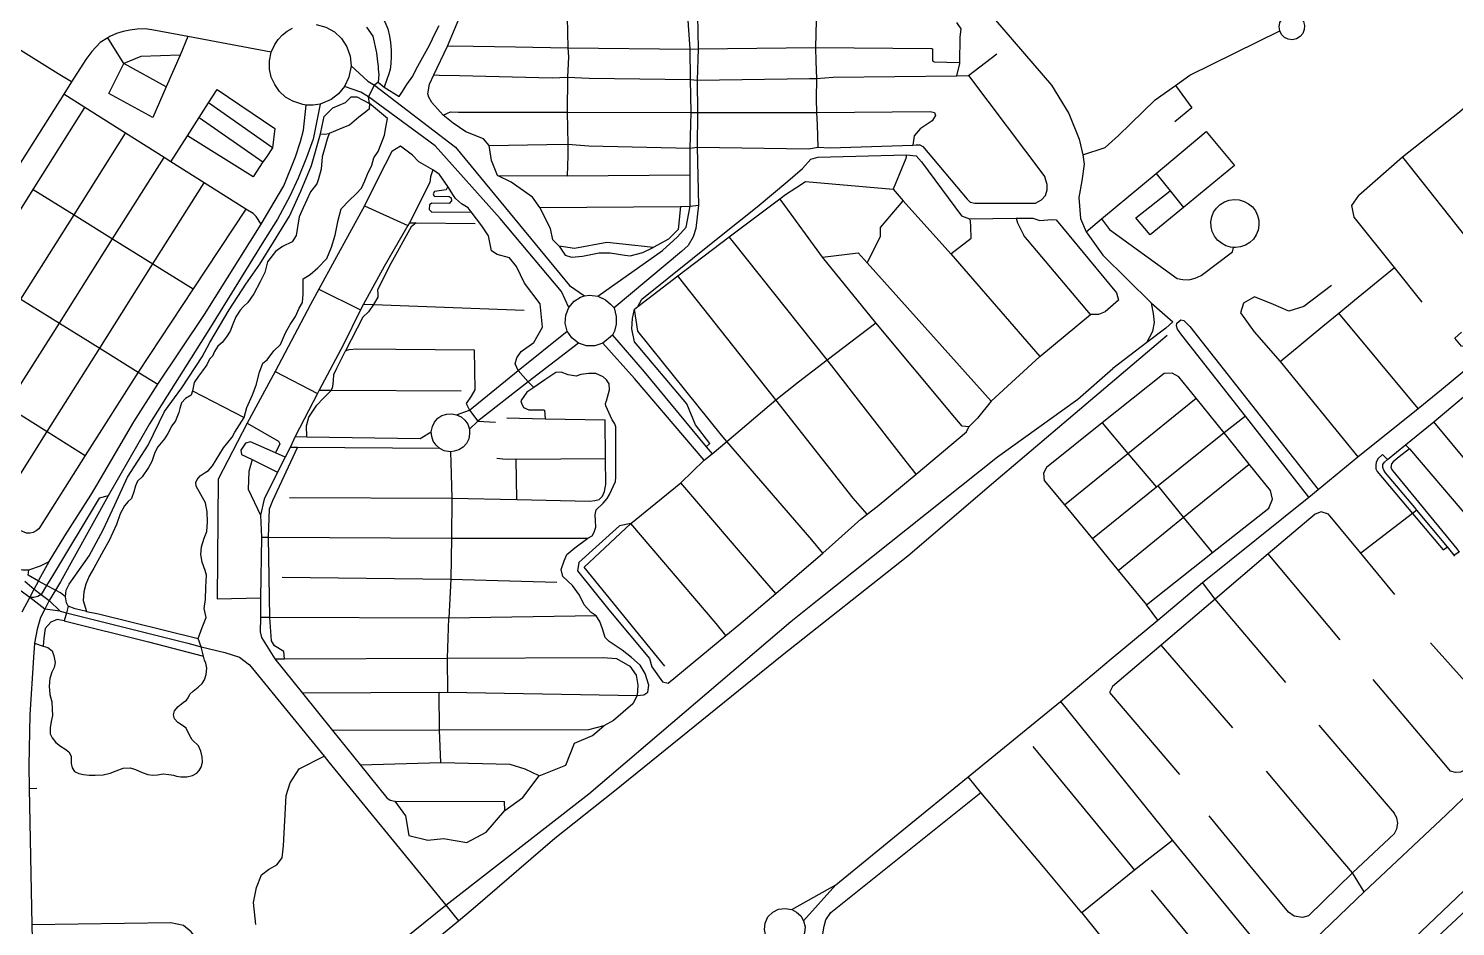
# Model space of a CAD drawing. Header units: inches. Extents: x 384787 to 391370, y 337312 to 343047.
# Drawn here: x 386673 to 387978, y 341229 to 342050 of the extents above; entities that cross this region are included whole.
import ezdxf

# ---------------------------------------------------------------- set-up
doc = ezdxf.new("R2010")
doc.units = ezdxf.units.IN
doc.header["$MEASUREMENT"] = 0

msp = doc.modelspace()

# ---------------------------------------------------------------- linework, layer by layer
for points in [[(386712.2, 342001.6), (386699.9, 342009), (386633.8, 342049.9), (386614.7, 342063.1), (386588, 342083.6), (386568.3, 342100.8), (386557, 342114.8), (386555.9, 342133.5), (386560.7, 342158.9), (386569.7, 342188.5), (386579.3, 342205.9), (386598.4, 342226), (386627.5, 342273.6), (386627.8, 342287.9), (386625.4, 342307.3), (386618.7, 342316.2), (386591.3, 342333.6), (386551, 342335.6), (386528.8, 342342.6), (386495.8, 342344.8), (386340.1, 342353.8), (386311.2, 342352.4), (386311.1, 342357.7), (386306.8, 342375.1)], [(386908.1, 342293.9), (386928.6, 342293.4), (387141.6, 342288.3), (387244.1, 342263.4), (387262.8, 342254.8), (387527.9, 342084.9), (387541.9, 342073.3), (387547.6, 342068.9), (387608.3, 341998.4), (387624, 341972.7), (387633.4, 341949.3), (387636.8, 341935), (387638, 341926.4), (387635.9, 341911.2), (387633.2, 341895.9), (387634.8, 341876.5), (387640, 341864.5), (387655.3, 341843.2), (387699.8, 341799.2), (387719.1, 341782.3), (387712.7, 341776.3), (387695.5, 341763.2), (387664.3, 341739.5)], [(386948.4, 342099.2), (386960.5, 342096), (386966.2, 342093.7), (386972.6, 342089.6), (386977.4, 342085), (386983.2, 342079.3), (386988.1, 342073.5), (386994.3, 342064.6), (386998.6, 342056.3), (387001.4, 342050), (387002.9, 342043.4), (387003.9, 342037.4), (387004.4, 342030.6), (387004.5, 342024.3), (387004.2, 342018.3), (387003.4, 342012.9), (387002.1, 342008), (387000.6, 342003.6)], [(387165.2, 342093.9), (387166.2, 342077.1), (387165.4, 342060.6), (387166.1, 342032.7), (387166.6, 342024.5), (387165.7, 342005.8), (387165.3, 341974), (387165.9, 341944.7), (387165.9, 341933.8), (387165.3, 341915.7)], [(387391.2, 342092.3), (387393, 342057.8), (387392.4, 342033), (387392.8, 342020.1), (387393.5, 342004.7), (387393, 341986.1), (387393.3, 341973.5), (387394.1, 341962.2), (387394.7, 341941.8)], [(387268.9, 341887.7), (387266.8, 341866.5), (387258.1, 341857.9), (387244, 341850.1), (387216.2, 341853.2), (387201.7, 341854.7), (387172, 341849.1), (387158, 341851.4), (387152.1, 341857.2), (387150, 341867.4), (387140.4, 341886.7), (387133.8, 341896), (387114.3, 341910), (387101.7, 341916.1), (387096.1, 341929.8), (387094, 341943.4), (387089, 341949.6), (387072.7, 341956), (387061.1, 341963.9), (387051.9, 341971), (387041.5, 341982.6), (387038.9, 341987.7), (387037.9, 341990.5), (387039.6, 341999.6), (387043.3, 342007.9), (387055.9, 342034.3), (387068.8, 342064.7)], [(387193.5, 341805.7), (387252.5, 341847.4), (387266.3, 341859.9), (387274.1, 341868.6), (387277.8, 341887.8), (387277.7, 341916.5), (387277.7, 341941), (387278.8, 341973.6), (387278.1, 342003.8), (387277.8, 342031.6), (387275.6, 342062.3)], [(387284.5, 342062.2), (387285.1, 342031.7), (387284.3, 342003.2), (387284.6, 341973.4), (387284.2, 341941.8)], [(387521.4, 342055.7), (387525.4, 342050.1), (387524.5, 342042.5), (387524, 342019.3), (387524, 342018.2), (387521.5, 342007.1)], [(387835.6, 342042.9), (387832.3, 342040.9), (387828.6, 342040.1), (387824.8, 342040.6), (387821.4, 342042.2), (387818.7, 342044.8), (387816.9, 342048.2), (387816.4, 342052), (387817.1, 342055.8), (387819.1, 342059.1), (387822, 342061.6), (387825.6, 342063), (387829.5, 342063.2), (387833.2, 342062.1), (387836.3, 342059.8), (387838.6, 342056.7), (387839.6, 342053), (387839.4, 342049.3), (387838, 342045.8), (387835.6, 342042.9)], [(386894.8, 342028.6), (386818.5, 342042.9), (386785.5, 342049.2), (386779.5, 342049.9), (386772.2, 342049.7), (386765.4, 342048.8), (386759.4, 342047.6), (386753.3, 342045.7), (386747.3, 342043.1), (386745.3, 342041.8), (386738.3, 342037.4), (386730.8, 342029.2), (386725.2, 342022.1), (386712.2, 342001.6), (386705, 341990.3), (386608.7, 341838.5), (386592.8, 341813.5), (386556.1, 341755.1), (386500.8, 341667.1)], [(386798.6, 341996.9), (386760, 342018.3), (386745.3, 342041.8)], [(386818.5, 342042.9), (386811.5, 342025.9), (386798.6, 341996.9), (386786.5, 341968.9), (386746.1, 341991)], [(386923.6, 341980.9), (386914.5, 341983.8), (386907.9, 341987.7), (386902.4, 341992.8), (386897.9, 341999), (386894.8, 342005.9), (386893.2, 342013.3), (386893.2, 342020.8), (386894.8, 342028.6), (386898, 342035.8), (386901.1, 342040.4), (386904.9, 342044.5), (386909.3, 342048), (386914.1, 342050.7)], [(386935.9, 342054), (386944.6, 342051.6), (386952.5, 342047.2), (386959, 342041.1), (386963.9, 342033.5), (386966.9, 342025.1), (386967.7, 342016.1), (386965.7, 342005.8), (386961.8, 341997.3), (386956.3, 341990.7), (386949.5, 341985.5), (386939.6, 341981.2), (386933.1, 341980.3), (386926.8, 341980.3), (386923.6, 341980.9)], [(386981.9, 342051.6), (386987.7, 342043.3), (386991, 342028.2), (386991.8, 342019.8), (386992.4, 342015.7), (386992.6, 342013), (386993, 342008.4)], [(386993, 342008.4), (386992.6, 342001.3), (386997.9, 341996.7), (387011.6, 341988.2), (387014.9, 341992.9), (387018.8, 341999.3), (387024.2, 342006.8), (387027.4, 342013.2), (387038, 342032.5), (387041.1, 342038.1), (387043.5, 342043.6), (387048.3, 342053.1)], [(387636.8, 341935), (387657.4, 341941.7), (387669.4, 341952.6), (387703, 341985.2), (387721.6, 341998.2), (387734.7, 342007.6), (387816.9, 342048.2)], [(387055.9, 342034.3), (387060.2, 342034.4), (387118.1, 342033.6), (387166.1, 342032.7), (387277.8, 342031.6), (387285.1, 342031.7), (387392.4, 342033), (387498.4, 342032.1), (387499.3, 342031.7), (387499.3, 342021.3), (387499.8, 342020.5), (387500.8, 342019.9), (387524, 342019.3)], [(386746.1, 341991), (386760, 342018.3)], [(386811.5, 342025.9), (386775.5, 342024.8), (386760, 342018.3)], [(386967.7, 342016.1), (386983.2, 342002.1), (386989.3, 341998.5), (387063.3, 341941.8), (387167.6, 341815.4), (387181.2, 341805.9)], [(387411.1, 341267.5), (387471.5, 341316.9), (387531.9, 341366.2), (387542.1, 341374.5), (387616.4, 341435.2), (387662.7, 341474.2), (387705.4, 341509.5), (387746.3, 341543.9), (387843.7, 341622), (387852.2, 341629), (387888.5, 341658.8), (387943.4, 341702.9), (387964.9, 341720.2), (387995.1, 341745.4), (387998.5, 341748.2), (388035.8, 341780.7), (388071.1, 341807.6), (388097.3, 341830.2), (388206.6, 341918.5), (388240.5, 341946.9), (388325.8, 342016.5)], [(387532.2, 342007.3), (387558.4, 342027.1)], [(387000.6, 342003.6), (386997.9, 341996.7)], [(387043.3, 342007.9), (387048.3, 342007.6), (387067, 342007.3)], [(387067, 342007.3), (387151.6, 342005.2), (387165.7, 342005.8), (387185.6, 342005), (387278.1, 342003.8), (387284.3, 342003.2), (387387.1, 342004.7), (387393.5, 342004.7), (387408.5, 342005.9), (387521.5, 342007.1), (387532.2, 342007.3)], [(387532.2, 342007.3), (387602.1, 341914.7)], [(388034.7, 342011.2), (388033.3, 342012.3), (388032.1, 342013.1), (388030.4, 342013.4), (388029.6, 342013.4), (388028.9, 342013.2), (388027.4, 342012.4), (388024.4, 342010.6), (388020.4, 342007.6), (387981.4, 341973.8), (387929.2, 341932.6), (387889.2, 341897.6)], [(386871.6, 341885.3), (386833.3, 341909.4), (386802.9, 341928.6), (386796.7, 341932.5), (386761.5, 341954.7), (386724.4, 341978), (386705, 341990.3)], [(386802.9, 341928.6), (386818.3, 341952.2), (386828.9, 341969.1), (386837.3, 341982.4), (386845.2, 341994.5)], [(386845.2, 341994.5), (386897.9, 341959), (386896, 341941.2), (386890.1, 341932.5), (386887.2, 341928.3), (386878.2, 341914.6), (386818.3, 341952.2)], [(387166.9, 341795.3), (387160.1, 341810), (387104.1, 341876.7), (387044.6, 341943.1), (386983.6, 341988), (386976.8, 341992.2), (386961.8, 341997.3)], [(386983.6, 341988), (386989.3, 341998.5)], [(386992.6, 342001.3), (386989.3, 341998.5)], [(387721.6, 341998.2), (387736.7, 341977.8), (387721.1, 341964.9)], [(386536.7, 341676.4), (386536.7, 341680.1), (386539.9, 341685.9), (386580.2, 341749.7), (386628.5, 341826.2), (386677.2, 341903.2), (386724.4, 341978)], [(386681.9, 341545.2), (386682.6, 341546.5), (386691.8, 341563.1), (386706, 341586.6), (386729.8, 341623.8), (386735.2, 341633), (386741.6, 341643.9), (386769.2, 341690.8), (386791, 341725.1), (386833.6, 341788.8), (386885.6, 341871.6), (386906.4, 341906.4), (386916.9, 341932.9), (386921.4, 341947), (386924.3, 341957.5), (386926.8, 341980.3)], [(386725.9, 341517.5), (386715.6, 341519.7), (386709.2, 341522.1), (386707.5, 341525.4), (386706.7, 341530.7), (386707.1, 341537), (386710, 341542.3), (386728.2, 341568.3), (386741, 341592), (386751.6, 341614.9), (386763.3, 341640.1), (386782.3, 341669.3), (386797.2, 341700.1), (386812.9, 341721.7), (386831.7, 341750.2), (386838.6, 341763.2), (386856.4, 341793.1), (386871.4, 341816.5), (386884.3, 341835), (386896.8, 341854.9), (386911.4, 341878.8), (386921.9, 341901.5), (386931.6, 341925.1), (386939.7, 341954), (386941.3, 341961.4), (386943.1, 341970), (386951, 341977.8), (386962.6, 341982.8), (386967.9, 341988), (386973.1, 341987.8), (386984.6, 341981.9)], [(386939.6, 341981.2), (386933, 341949.3), (386926.9, 341932.4), (386919.4, 341913.6), (386911.8, 341897.2), (386900.5, 341875.9), (386888.1, 341856.3), (386837.6, 341774.9), (386783.4, 341688.9)], [(386869.9, 341694.8), (386872.5, 341703.9), (386877.5, 341715.5), (386881, 341724.2), (386883.9, 341736.3), (386887, 341744.4), (386891.1, 341747.5), (386897.1, 341755.8), (386903.3, 341761.6), (386907.8, 341772.1), (386912.2, 341779.6), (386917, 341787.1), (386920.4, 341794.8), (386923.3, 341799.8), (386924, 341807.4), (386924.1, 341821.6), (386930.4, 341825.5), (386937.5, 341831.6), (386945.6, 341840.1), (386950, 341850.4), (386953.2, 341861.3), (386956.1, 341875), (386958.7, 341885.6), (386966, 341893.2), (386972.4, 341899.3), (386977.3, 341904.3), (386980.2, 341911.1), (386982.8, 341917.3), (386986.7, 341925.4), (386988.7, 341932.1), (386992.6, 341937.8), (386995.3, 341944.8), (386998.2, 341952.7), (386999.6, 341959.8), (387001, 341968.1), (386984.6, 341981.9), (386984.4, 341976.7), (386980, 341973.2), (386974.7, 341969.3), (386966.2, 341961.9), (386959.4, 341959.2), (386947.7, 341954.3), (386945.8, 341949.3), (386943.8, 341941.7), (386941.4, 341933), (386940.4, 341921.7), (386938.1, 341912.8), (386936.5, 341908.3), (386930.7, 341901), (386924.1, 341886.4), (386920.4, 341878.1), (386917.5, 341861.2), (386913.9, 341855.2), (386905.1, 341851.1), (386898.7, 341846.6), (386891.3, 341837), (386888.8, 341827.3), (386884.6, 341818.9), (386878.9, 341807.9), (386873.3, 341799.8), (386869.3, 341796.2), (386866.2, 341792.7), (386862.4, 341786.7), (386859.6, 341780.1), (386857.3, 341773.5), (386853.7, 341768.4), (386849.9, 341763.3), (386845.8, 341759.8), (386842.8, 341755.1), (386840.9, 341750.7), (386838.2, 341748), (386835.8, 341743), (386831.8, 341737.3), (386828.2, 341732.4), (386824.3, 341726.6), (386822.9, 341719.2)], [(386896, 341941.2), (386837.3, 341982.4)], [(386984.6, 341981.9), (386983.6, 341988)], [(386828.9, 341969.1), (386887.2, 341928.3)], [(387051.9, 341971), (387058.8, 341974.3), (387065.9, 341974), (387165.3, 341974), (387278.8, 341973.6), (387284.6, 341973.4), (387393.3, 341973.5), (387497.4, 341974.5), (387501.2, 341973.6), (387502.3, 341970.9), (387499.1, 341966), (387488.2, 341958.5), (387482.8, 341952.1), (387481.4, 341943.7)], [(386570.4, 341651.4), (386617.6, 341726.2), (386665.9, 341802.9), (386714.5, 341880), (386761.5, 341954.7)], [(386939.7, 341954), (386943.7, 341953.8), (386947.7, 341954.3)], [(387640, 341864.5), (387654.1, 341876.2), (387703.9, 341917.9), (387749.7, 341956.2), (387775.6, 341925.2), (387728.8, 341886.6), (387698.6, 341861.7), (387685.5, 341877.3), (387716.8, 341901.8)], [(387134.8, 341722.1), (387129.8, 341727.2), (387120.7, 341737.6), (387117.7, 341743.9), (387119.4, 341749.3), (387123.2, 341755.1), (387134.8, 341763.2), (387142.9, 341777.4), (387140.6, 341798.7), (387126.3, 341817.4), (387119.1, 341832.7), (387112.5, 341840.6), (387101.2, 341843.6), (387096.3, 341847.1), (387093.4, 341860.7), (387087.3, 341869.8), (387077.7, 341882.7), (387074.9, 341886.4), (387068.8, 341890.1), (387063.3, 341895), (387061.5, 341897.7), (387056.1, 341905.9), (387048.6, 341917), (387042.4, 341921.2), (387029.7, 341928.6), (387023.8, 341934.4), (387013.1, 341942.7), (387005.1, 341937.8), (386992.7, 341914), (386980, 341888.1), (386952.7, 341838.2), (386938.4, 341812), (386930.7, 341798.1), (386898.3, 341736.7), (386872.8, 341689.4), (386846.1, 341638.2), (386845.3, 341528.9), (386885, 341529.9)], [(387094, 341943.4), (387146.7, 341944.4), (387165.9, 341944.7), (387185.2, 341943.2), (387277.7, 341941), (387284.2, 341941.8)], [(387284.2, 341941.8), (387285.6, 341888.7), (387283, 341867.4), (387280.7, 341860), (387276, 341852), (387269.8, 341846.4), (387208.4, 341795.1)], [(387284.2, 341941.8), (387386.3, 341940.4), (387394.7, 341941.8), (387405.8, 341941.2), (387481.4, 341943.7)], [(387481.4, 341943.7), (387484.5, 341943.9), (387487.8, 341944), (387490.5, 341942.4), (387531, 341894.2), (387533.8, 341891.7), (387538.1, 341890.8), (387593.6, 341890.8), (387599.2, 341893.8), (387602.7, 341897.8), (387604.4, 341902.8), (387604.3, 341907.6), (387602.1, 341914.7)], [(386588, 341602.2), (386605.2, 341629.4), (386653.1, 341705.2), (386701, 341781.1), (386749.7, 341858.1), (386796.7, 341932.5)], [(387230.1, 341796.3), (387233.5, 341802.9), (387303.1, 341858.6), (387339.1, 341887.4), (387367.1, 341910.8), (387380.6, 341922.3), (387388.3, 341930.9), (387394.7, 341932.8), (387475.8, 341934.7), (387484.4, 341933.9), (387489.5, 341928.4), (387525.9, 341879.2), (387533.3, 341876.3), (387575.9, 341876.8), (387591.2, 341876.8), (387597.6, 341874.9), (387608.6, 341875.7), (387612.6, 341875.4), (387667.8, 341808.8), (387669.6, 341801.9), (387657.3, 341791.3), (387651.2, 341789), (387644, 341789)], [(387475.8, 341934.7), (387475.1, 341931.6), (387463.4, 341903.5)], [(387929.2, 341932.6), (388001.1, 341842)], [(387042.4, 341921.2), (387040.3, 341914.6), (387039.7, 341909.6)], [(387101.7, 341916.1), (387165.3, 341915.7), (387277.7, 341916.5)], [(387703.9, 341917.9), (387716.8, 341901.8), (387728.8, 341886.6)], [(386642.1, 341606), (386690, 341682), (386737.9, 341758.1), (386786.5, 341835.2), (386833.3, 341909.4)], [(386677.2, 341903.2), (386714.5, 341880), (386749.7, 341858.1), (386786.5, 341835.2), (386823.3, 341812.3)], [(387039.7, 341909.6), (387021.2, 341872.7)], [(387056.1, 341905.9), (387054.7, 341902.8), (387044, 341901.4), (387042.8, 341899.2), (387043.8, 341897.2), (387057.4, 341896.9), (387059.4, 341895.6), (387059.7, 341892.7), (387057.6, 341890.5), (387041.6, 341890.8), (387039.4, 341889.2), (387039.1, 341884.9), (387041.7, 341882.5), (387077.7, 341882.7)], [(387230.1, 341796.3), (387266.6, 341824.1), (387313.5, 341859.9), (387359.9, 341894.6), (387365.1, 341898.6)], [(387365.1, 341898.6), (387374.5, 341904.8), (387383.2, 341910.5), (387463.4, 341903.5), (387472.7, 341892.9), (387516.1, 341844.2)], [(386871.6, 341885.3), (386823.3, 341812.3), (386773, 341736.3), (386724.7, 341660.1), (386682.1, 341592.8), (386679.8, 341591), (386677.1, 341589.7), (386674.3, 341589.1)], [(386885.6, 341871.6), (386881.1, 341878.5), (386878.2, 341881.3), (386871.6, 341885.3)], [(386980, 341888.1), (387019.7, 341870.1)], [(387140.4, 341886.7), (387268.9, 341887.7), (387277.8, 341887.8), (387285.6, 341888.7)], [(387447.5, 341781.2), (387398.8, 341841.2), (387361.9, 341891.9), (387359.9, 341894.6)], [(387439.8, 341836.1), (387451.9, 341860.3), (387452, 341868.4), (387472.7, 341892.9)], [(387760, 341856.9), (387757.2, 341860.6), (387755.2, 341864.7), (387754.1, 341869.1), (387754, 341873.7), (387754.8, 341878.2), (387756.5, 341882.4), (387759.1, 341886.2), (387762.5, 341889.4), (387766.4, 341891.8), (387770.7, 341893.3), (387775.3, 341894), (387779.9, 341893.6), (387784.3, 341892.3), (387788.4, 341890.2), (387791.9, 341887.2), (387794.7, 341883.6), (387796.7, 341879.5), (387797.8, 341875), (387797.9, 341870.5), (387797.1, 341866), (387795.4, 341861.7), (387792.8, 341857.9), (387789.5, 341854.8), (387785.5, 341852.4), (387781.2, 341850.8), (387776.6, 341850.2), (387774.7, 341850.1), (387772, 341850.5), (387767.6, 341851.8), (387763.6, 341854), (387760, 341856.9)], [(387947.2, 341800.2), (387921.8, 341832), (387885.1, 341877.8), (387883, 341888.5), (387889.2, 341897.6)], [(387021.2, 341872.7), (387019.7, 341870.1), (386997.9, 341832.9), (386979.2, 341798.4), (386976.5, 341793.1), (386960.7, 341761.5), (386938.6, 341719.7), (386937, 341716.6), (386916.6, 341677.3)], [(387027.3, 341872.7), (387022.6, 341868.9), (387004.1, 341835.5), (386991.8, 341811.3), (386992.1, 341807.5), (386992.1, 341804.8), (386988.2, 341798.1), (386983.8, 341791.4), (386978.4, 341786.3), (386962.7, 341755.7)], [(387021.2, 341872.7), (387027.3, 341872.7), (387081.1, 341872.2)], [(387516.1, 341844.2), (387534.9, 341858.7), (387534.6, 341869), (387534.1, 341874.5), (387533.3, 341876.3)], [(387575.9, 341876.8), (387576.6, 341874.8), (387577.3, 341872.7), (387582.9, 341861.2)], [(387654.1, 341876.2), (387661.2, 341866.5), (387723.1, 341821.8), (387728.3, 341820.9), (387733.9, 341820.7), (387739.7, 341822.2), (387745.1, 341824.4), (387773.8, 341846.1), (387774.7, 341850.1)], [(387403.2, 341747.4), (387317.5, 341854.9), (387313.5, 341859.9)], [(387644, 341789), (387582.9, 341861.2)], [(387158, 341851.4), (387163.4, 341843.2), (387169.2, 341841.3), (387179.3, 341842.3), (387194.7, 341845.4), (387204.8, 341845.2), (387218.1, 341843.1), (387223, 341842.6), (387234.5, 341845.7), (387244, 341850.1)], [(386608.7, 341838.5), (386628.5, 341826.2), (386665.9, 341802.9), (386701, 341781.1), (386737.9, 341758.1), (386773, 341736.3), (386791, 341725.1)], [(387398.8, 341841.2), (387431.4, 341845.4), (387439.8, 341836.1), (387553.1, 341709.7)], [(387516.1, 341844.2), (387597.6, 341750.6)], [(387912.8, 341653.9), (387915.6, 341656.2), (387931.9, 341669.6), (387957.7, 341690.8), (388006.2, 341731.5), (388056.5, 341771.9), (388105.3, 341812.1), (388140.5, 341841)], [(387356.3, 341711), (387273, 341815.9), (387266.6, 341824.1)], [(387817.3, 341746), (387824.3, 341751.8), (387832.8, 341758.8), (387842.1, 341766.4), (387856.3, 341778.1), (387870.9, 341790.2), (387885.3, 341802), (387921.8, 341832)], [(386938.4, 341812), (386976.5, 341793.1)], [(387864.3, 341815.5), (387838.9, 341796.3), (387825.2, 341791.9), (387811.1, 341797.9), (387793.8, 341805), (387783.8, 341799.3), (387781.2, 341790.4), (387793.7, 341772.9), (387817.3, 341746), (387888.5, 341658.8)], [(386979.2, 341798.4), (386988.2, 341798.1), (387126, 341792.7)], [(387163.6, 341781), (387164.1, 341788.4), (387166.9, 341795.3), (387171.8, 341801.1), (387177.7, 341804.6), (387181.2, 341805.9), (387185.9, 341806.5), (387193.5, 341805.7), (387200.5, 341802.4), (387204.9, 341798.4), (387208.4, 341795.1), (387210.2, 341787), (387210.3, 341780.2), (387208.5, 341773.7), (387206.7, 341770.1), (387198.1, 341762.6), (387190.7, 341760.1), (387182.9, 341760.2), (387175.6, 341762.8), (387169.5, 341767.6), (387165.5, 341773.8), (387163.6, 341781)], [(387292.5, 341667.9), (387295.8, 341671), (387282.8, 341688), (387274.7, 341707.1), (387226.8, 341763.8), (387224.5, 341775.7), (387225.2, 341785.3), (387226.8, 341793.7)], [(387226.8, 341793.7), (387230.1, 341796.3)], [(387229.9, 341773.5), (387226.8, 341793.7)], [(387695.5, 341763.2), (387700.8, 341773.5), (387702.5, 341781.5), (387701.5, 341789.7), (387699.8, 341799.2)], [(387223.6, 341597.9), (387269.4, 341634.9), (387290.5, 341655.6), (387297.8, 341661.5), (387311.5, 341672.7), (387356.3, 341711), (387376.9, 341727.3), (387403.2, 341747.4), (387447.5, 341781.2)], [(387553.1, 341709.7), (387540.6, 341694), (387532.7, 341686.3), (387526.7, 341686.7), (387519.7, 341694.6), (387447.5, 341781.2)], [(387553.1, 341709.7), (387597.6, 341750.6), (387644, 341789)], [(387843.7, 341622), (387785.7, 341695.9), (387727.4, 341770), (387723.5, 341775.5), (387722.4, 341778.4), (387722.9, 341781), (387726.5, 341784), (387729.2, 341783.5), (387731.2, 341781.6), (387734.6, 341778), (387852.2, 341629)], [(387943.4, 341702.9), (387870.9, 341790.2)], [(387064.3, 341697.3), (387075.9, 341701.3), (387120.7, 341737.6), (387165.5, 341773.8)], [(387206.7, 341770.1), (387235.8, 341736.6)], [(387208.5, 341353.3), (387362.1, 341477.3), (387476.8, 341568.2), (387553.3, 341633.7), (387633.7, 341701.9), (387714.1, 341770.1)], [(387306.4, 341678.6), (387229.9, 341773.5)], [(387994, 341758.4), (387983.1, 341760), (387977.2, 341767.3), (387983.3, 341772.6)], [(386927.2, 341677.1), (386927.1, 341687), (386929.2, 341695), (386936.4, 341706), (386942.2, 341712.2), (386950, 341719.6), (386951.2, 341723), (386951.6, 341728.6), (386951.9, 341734.1), (386954.7, 341739.8), (386960.2, 341750.9), (386962.7, 341755.7), (386966.1, 341756.8), (386973.1, 341757.4), (387080.3, 341756.7), (387080.9, 341719.9), (387077.6, 341714.3), (387073, 341707.5), (387075.9, 341701.3), (387083.6, 341691.3), (387099.9, 341690.4)], [(387175.6, 341762.8), (387129.8, 341727.2), (387083.6, 341691.3), (387075.9, 341684.2)], [(387226.9, 341730.5), (387198.1, 341762.6)], [(386580.2, 341749.7), (386617.6, 341726.2), (386653.1, 341705.2), (386690, 341682), (386724.7, 341660.1)], [(387475.4, 341654.6), (387403.2, 341747.4)], [(386739.7, 340972.2), (386770.8, 341008.8), (386780.9, 341020.7), (386901.7, 341125.9), (387054.4, 341248.9), (387185.1, 341350.6), (387369.9, 341508.3), (387394.4, 341527.8), (387558.9, 341658.8), (387632.2, 341711.6), (387664.3, 341739.5)], [(386898.3, 341736.7), (386937, 341716.6)], [(387056.2, 341443.5), (387229.3, 341440.7), (387235.4, 341441.3), (387239, 341443.6), (387239.9, 341449.9), (387236.6, 341460.7), (387232, 341468.2), (387224.1, 341475.2), (387215.7, 341481.9), (387203.8, 341489.9), (387200.2, 341493.7), (387197.8, 341501.5), (387195.3, 341508.2), (387192, 341513.4), (387187.3, 341516.6), (387181, 341523.5), (387176.6, 341532.4), (387170.3, 341541), (387161.4, 341549.3), (387159.9, 341555.8), (387162.6, 341563.8), (387165, 341569.4), (387172.5, 341575.5), (387184.2, 341584.5), (387188.2, 341586.6), (387190.1, 341589.9), (387191.7, 341594.5), (387191.2, 341600.5), (387191, 341605.8), (387192, 341610.2), (387198.4, 341616.3), (387201.9, 341620.7), (387204.1, 341624.3), (387209.5, 341636.3), (387209.8, 341640.3), (387209.9, 341686.2), (387208.8, 341688.8), (387206.4, 341692.6), (387200.7, 341705.3), (387200.3, 341707.6), (387201.2, 341709.9), (387204, 341720.1), (387203.7, 341725.5), (387201.3, 341729.1), (387198.3, 341731.9), (387191.6, 341735), (387185.1, 341735.1), (387178, 341734.1), (387173.7, 341732.6), (387166.4, 341733.6), (387160, 341736.1), (387155.1, 341736), (387145, 341729.1), (387134.8, 341722.1), (387128.6, 341717.8), (387123, 341710.1), (387123.5, 341707.7), (387125.4, 341703.8), (387130.4, 341701.8), (387138.9, 341701.7), (387143.6, 341701.7), (387144.7, 341701.4), (387145.2, 341693.6)], [(387290.5, 341655.6), (387226.9, 341730.5)], [(387235.8, 341736.6), (387292.5, 341667.9)], [(387711.3, 341734.9), (387654.7, 341689.8), (387603.6, 341649.1), (387601, 341643.9)], [(387808.6, 341627.9), (387789, 341652.2), (387766, 341680.7), (387740.5, 341712.3), (387724.8, 341731.8), (387718.6, 341735.4), (387711.3, 341734.9)], [(386822.9, 341719.2), (386821.5, 341715.1), (386816.3, 341712), (386812.8, 341708.2), (386811.2, 341703), (386810.4, 341699.3), (386807.3, 341691.6), (386803.8, 341687.1), (386800.3, 341680), (386797, 341675.2), (386791, 341667.8), (386788.3, 341662.7), (386785.5, 341654.4), (386782.4, 341648.9), (386776.7, 341640.6), (386772.6, 341636.4), (386770.5, 341632.3), (386769.2, 341626.9), (386767.1, 341620.7), (386764, 341617.8), (386760.5, 341613.9), (386756.5, 341606.7), (386753.4, 341596.9), (386746.6, 341582.4), (386741.4, 341573.1), (386732.4, 341557.1), (386728.2, 341549.7), (386725.1, 341542.3), (386723.3, 341535.5), (386722.9, 341527.3), (386725.9, 341517.5), (386736.7, 341515.2), (386827.8, 341492.6), (386831.6, 341502.8), (386835.3, 341511.9), (386833.5, 341520.1), (386834.5, 341528.4), (386834.8, 341539.5), (386835.5, 341550.5), (386834.3, 341554.9), (386831.5, 341562.6), (386830.3, 341569.6), (386831, 341576.6), (386833.4, 341584.3), (386835.9, 341590.4), (386836.5, 341599.2), (386836.1, 341608.5), (386834.6, 341616.7), (386826.1, 341632), (386825.8, 341635.3), (386826.9, 341637.9), (386829.8, 341641.5), (386834.3, 341644.5), (386837.5, 341646.3), (386840.9, 341650.4), (386851, 341667.1), (386859, 341676.8), (386861.5, 341681.4), (386869.9, 341694.8)], [(386822.9, 341719.2), (386869.9, 341694.8)], [(386938.6, 341719.7), (386950, 341719.6), (387068.4, 341719)], [(387427, 341620.9), (387356.3, 341711)], [(387620, 341614.8), (387678, 341661.7), (387740.5, 341712.3)], [(386872.8, 341689.4), (386901.4, 341673), (386902.5, 341670.7), (386898.7, 341662.3)], [(387070.2, 341667.7), (387066.4, 341665.2), (387062.1, 341663.8), (387058.8, 341663.3), (387053, 341664.4), (387048.9, 341666.4), (387045.5, 341669.4), (387042.9, 341673.2), (387041.5, 341677.5), (387041, 341681.6), (387042.1, 341686.5), (387044.1, 341690.5), (387047.1, 341694), (387050.9, 341696.5), (387055.3, 341697.9), (387059.8, 341698.2), (387064.3, 341697.3), (387068.4, 341695.3), (387071.9, 341692.3), (387074.4, 341688.5), (387075.9, 341684.2), (387076.1, 341679.7), (387075.3, 341675.2), (387073.2, 341671.1), (387070.2, 341667.7)], [(387110.3, 341694.3), (387145.2, 341693.6), (387200, 341692.6)], [(387197.7, 341622.8), (387199.5, 341627.2), (387200.1, 341630.4), (387200.7, 341633.6), (387200.4, 341657.1), (387200, 341692.6)], [(387785.7, 341695.9), (387766, 341680.7), (387705.9, 341632.2), (387704.4, 341631.1), (387645.6, 341583.7)], [(387654.7, 341689.8), (387678, 341661.7), (387704.4, 341631.1)], [(388026.6, 341607.9), (387957.7, 341690.8)], [(386674.3, 341589.1), (386671.1, 341589.1), (386665.2, 341591.3), (386642.1, 341606), (386605.2, 341629.4), (386570.4, 341651.4), (386539.6, 341671.7), (386537.2, 341674), (386536.7, 341676.4)], [(386783.4, 341688.9), (386745.7, 341623.1)], [(386916.6, 341677.3), (386912, 341667.4)], [(386916.6, 341677.3), (386927.2, 341677.1), (387030.8, 341675.5), (387041, 341681.6)], [(387223.6, 341597.9), (387213.3, 341595.7), (387175.9, 341562.3), (387174.9, 341554.7), (387203.4, 341518.8), (387240.7, 341474.3), (387242.9, 341466.9), (387252.4, 341453.2), (387257.8, 341452), (387310.4, 341495.5), (387322.3, 341505.2), (387356.3, 341533.8), (387399, 341570.7), (387433.9, 341601.9), (387439.8, 341606.4), (387448.9, 341613.3), (387484.4, 341642.8), (387530.6, 341681.6), (387532.7, 341686.3)], [(387311.5, 341672.7), (387306.4, 341678.6)], [(386907.5, 341658.4), (386898.7, 341662.3), (386875.9, 341672.4), (386871.3, 341671.3), (386867.1, 341664.8), (386867.7, 341661), (386877.3, 341656.2), (386900.6, 341644.7)], [(386912, 341667.4), (386907.5, 341658.4), (386900.6, 341644.7), (386888.3, 341620.2)], [(386906.9, 341474.2), (386906.2, 341480.7), (386897.7, 341485.9), (386894.9, 341490.5), (386893.6, 341511.8), (386892.4, 341585.4), (386893.1, 341611.2), (386896.2, 341618.8), (386918.9, 341667.3)], [(387048.9, 341666.4), (386918.9, 341667.3), (386912, 341667.4)], [(387058.8, 341663.3), (387059.1, 341653.5), (387059.9, 341621.1), (387059.5, 341584.5), (387059, 341546.9)], [(387292.5, 341667.9), (387297.8, 341661.5)], [(387389, 341582.8), (387311.5, 341672.7)], [(387931.9, 341669.6), (387935.6, 341666.1), (387926.1, 341658.8), (387920.6, 341654.2), (387919, 341652.4), (387918.4, 341649.1), (387920.2, 341646.2), (387979, 341574.8), (387981.1, 341571.6), (387976.4, 341568.9)], [(387935.6, 341666.1), (388002.9, 341587.1)], [(386877.3, 341656.2), (386874.2, 341645.3), (386873.6, 341629.1), (386884.9, 341605.3)], [(387119.4, 341619.9), (387118.6, 341656.5), (387112.1, 341656.3), (387106.5, 341656.7), (387101, 341657.1)], [(387118.6, 341656.5), (387200.4, 341657.1)], [(387484.4, 341642.8), (387475.4, 341654.6)], [(387669.3, 341554.9), (387729, 341603.5), (387789, 341652.2)], [(387915.6, 341656.2), (387910.9, 341661), (387906.5, 341657), (387905.2, 341653.7), (387904.9, 341651.6), (387904.9, 341649.6), (387904.9, 341647.8), (387905.9, 341645.3), (387938.2, 341607.1), (387966.5, 341573.7), (387970.2, 341576.4)], [(387977.2, 341567.9), (387976.4, 341568.9), (387970.2, 341576.4), (387942.4, 341610.1), (387940.5, 341612.4), (387913.7, 341644.1), (387912.2, 341646.5), (387911.3, 341648.9), (387911.2, 341651.7), (387912.8, 341653.9)], [(387601, 341643.9), (387601.5, 341637.2), (387620, 341614.8), (387645.6, 341583.7), (387669.3, 341554.9), (387695.2, 341523.5)], [(387343.9, 341547.7), (387269.4, 341634.9)], [(387616.4, 341435.2), (387718.9, 341308.1), (387775.7, 341238.9), (387801.3, 341207.9), (387808.3, 341202.3), (387814.5, 341199.1), (387822.1, 341198.5), (387828.1, 341200), (387833.6, 341202.8), (387894, 341261.2), (387969.2, 341331.4), (388016.2, 341376.7), (388082.5, 341440.8), (388156, 341509.3), (388191.8, 341539.1), (388224.7, 341563), (388304.6, 341633.1)], [(387695.2, 341523.5), (387755.5, 341571.2), (387807, 341611.9), (387810.2, 341620.2), (387808.6, 341627.9)], [(387755.5, 341571.2), (387729, 341603.5), (387705.9, 341632.2)], [(386745.7, 341623.1), (386737.3, 341621), (386694.6, 341550), (386689.3, 341541.2), (386684.3, 341533), (386681.4, 341531), (386677.8, 341530.1), (386673.9, 341530.1)], [(386745.7, 341623.1), (386701.9, 341544.6), (386697.4, 341537), (386691.8, 341527.5)], [(386888.3, 341620.2), (386884.9, 341605.3), (386886, 341585.4), (386885, 341529.9), (386884.9, 341511.8), (386884.6, 341498.8), (386885.7, 341493.5), (386898, 341474.2)], [(386911.6, 341621.6), (387059.9, 341621.1)], [(387059.9, 341621.1), (387119.4, 341619.9), (387186.1, 341618.2), (387190.8, 341618.8), (387194.5, 341619.9), (387197.7, 341622.8)], [(387439.8, 341606.4), (387427, 341620.9)], [(386687.7, 341519.4), (386673.9, 341530.1), (386665.2, 341536.7), (386661, 341539.9), (386641.6, 341555), (386600.8, 341586.7), (386588, 341602.2)], [(387181, 341558), (387223.6, 341597.9)], [(387301.7, 341506.4), (387223.6, 341597.9)], [(387861.6, 341606.5), (387854.7, 341608.4), (387849.2, 341606.5), (387806.4, 341570), (387757.8, 341528.7), (387708.4, 341486.6), (387663.9, 341448.7), (387661.3, 341443.2)], [(387922.2, 341533), (387891.1, 341570.7), (387861.6, 341606.5)], [(387942.4, 341610.1), (387938.2, 341607.1), (387891.1, 341570.7)], [(386886, 341585.4), (386892.4, 341585.4), (387059.5, 341584.5)], [(387059.5, 341584.5), (387184.2, 341584.5)], [(387399, 341570.7), (387389, 341582.8)], [(386652.6, 341558.3), (386667.3, 341555.4), (386673, 341555.6), (386683.9, 341559.1), (386691.8, 341563.1)], [(387872.1, 341491.6), (387806.4, 341570)], [(386681.9, 341545.2), (386672.6, 341550.7), (386673, 341555.6)], [(386904.7, 341548.8), (387059, 341546.9)], [(387059, 341546.9), (387057.3, 341511.4)], [(387059, 341546.9), (387155.8, 341544.3)], [(387254.7, 341467.4), (387181, 341558)], [(387356.3, 341533.8), (387343.9, 341547.7)], [(386667, 341517.2), (386673.9, 341530.1), (386677.9, 341537.7), (386681.9, 341545.2)], [(386669.3, 341545.2), (386677.9, 341537.7), (386684.3, 341533), (386691.8, 341527.5)], [(386697.4, 341537), (386689.3, 341541.2), (386681.9, 341545.2)], [(386706.7, 341530.7), (386702, 341534.3), (386697.4, 341537)], [(387757.8, 341528.7), (387746.3, 341543.9)], [(386691.8, 341527.5), (386687.7, 341519.4), (386683.8, 341511.8)], [(386709.2, 341522.1), (386707.4, 341516.1), (386705.3, 341508.9), (386698.9, 341510), (386693.3, 341507.6), (386688.1, 341501.8), (386686.7, 341492.9), (386686.2, 341485.7)], [(386691.8, 341527.5), (386701.7, 341517.6)], [(387705.4, 341509.5), (387695.2, 341523.5)], [(387822.6, 341452.6), (387757.8, 341528.7)], [(386683.8, 341511.8), (386680.6, 341501.3), (386678.4, 341488.3), (386677.5, 341475.4), (386674, 341422.9)], [(386701.7, 341517.6), (386687.7, 341519.4)], [(386701.7, 341517.6), (386707.4, 341516.1), (386818.4, 341488.3)], [(386705.3, 341508.9), (386782.4, 341489.7), (386832.7, 341476.5)], [(387139.8, 341367.2), (387127, 341373.2), (387113.3, 341377.6), (387049.8, 341379), (387048.6, 341408.9), (387048.4, 341443.3), (387056.2, 341443.5), (387056, 341474.8), (387057.3, 341511.4), (386893.6, 341511.8), (386884.9, 341511.8)], [(387192, 341513.4), (387057.3, 341511.4)], [(387310.4, 341495.5), (387301.7, 341506.4)], [(388111.6, 341502.3), (388113.1, 341497.2), (388110.4, 341492.1), (388070, 341453.9), (388025.6, 341409.7), (387986.9, 341372.7), (387982.3, 341370.4), (387977.8, 341370.1), (387973.2, 341371.4), (387970.2, 341374.8)], [(386678.4, 341488.3), (386686.2, 341485.7), (386690.5, 341484.5), (386694.5, 341481.3), (386696, 341476.8), (386697.2, 341470.8), (386696.2, 341466.2), (386694.1, 341462), (386692.2, 341456), (386691.8, 341449), (386692.3, 341441.4), (386694, 341434.8), (386694.4, 341428.2), (386694.8, 341422.3), (386693.6, 341416.8), (386692.7, 341410.9), (386692.6, 341405.5), (386694.3, 341401.8), (386697.8, 341397.7), (386701.9, 341394.3), (386705.9, 341391.7), (386709.7, 341389), (386711.7, 341385), (386711.7, 341378.5), (386712.6, 341374.6), (386714.9, 341371.2), (386718.8, 341369.2), (386723.2, 341368.3), (386728.2, 341367.6), (386733.8, 341367.6), (386741, 341368.2), (386747.5, 341369.6), (386752.9, 341371.7), (386759.3, 341374), (386765.9, 341374.5), (386770.7, 341372.8), (386776.7, 341370.3), (386782, 341368.5), (386786.4, 341367.9), (386790.8, 341368), (386796, 341368.9), (386801.1, 341368.5), (386805.4, 341367.6), (386808.2, 341366.7), (386812.1, 341366.2), (386817.6, 341366.3), (386822.9, 341367.4), (386826.6, 341369.6), (386828.7, 341371.9), (386830.7, 341375.2), (386832, 341379.5), (386831.7, 341384.4), (386830.3, 341389.6), (386828.3, 341394.6), (386822.6, 341400.2), (386820, 341404.2), (386816.9, 341410.8), (386814.5, 341412.4), (386809.2, 341416), (386806.4, 341419.4), (386805.4, 341422.8), (386806.4, 341426.6), (386809.5, 341430.6), (386814.3, 341434.2), (386817.3, 341436.4), (386818.7, 341438.3), (386820.2, 341441.7), (386823.5, 341444.6), (386827.9, 341448.2), (386831.5, 341451.6), (386833.6, 341454.9), (386835.1, 341459.8), (386835.8, 341465.5), (386834.9, 341470.1), (386833.8, 341473), (386832.7, 341476.5), (386830.8, 341485.2), (386827.8, 341492.6)], [(386818.4, 341488.3), (386830.8, 341485.2)], [(386830.8, 341485.2), (386852.3, 341479.8), (386865.6, 341475.6), (386874.8, 341468.5), (386943.1, 341385), (386947.5, 341379.6), (387039.4, 341267.3)], [(387774.1, 341411.1), (387708.4, 341486.6)], [(387954.9, 341488.8), (388025.6, 341409.7)], [(386898, 341474.2), (386906.9, 341474.2), (387056, 341474.8), (387198.2, 341475.3), (387210.4, 341474.5)], [(386898, 341474.2), (386923.4, 341442.7), (386950.8, 341408.7), (386976.3, 341377), (387000.6, 341347), (387003.5, 341344.9)], [(387210.4, 341474.5), (387222.8, 341467.4), (387228.4, 341459.1), (387230, 341449.9), (387229.3, 341440.7), (387225.5, 341433), (387207.6, 341417.8), (387198.8, 341412.7)], [(387970.2, 341374.8), (387902.4, 341455.2)], [(387048.4, 341443.3), (386923.4, 341442.7)], [(387661.3, 341443.2), (387725.4, 341368.4)], [(386674, 341422.9), (386673, 341376.6), (386673.3, 341355.7), (386675.7, 341231), (386681.5, 340998), (386681.7, 340986.5), (386683.9, 340976), (386688, 340968), (386697.6, 340961.9)], [(387198.8, 341412.7), (387185, 341409.2), (387048.6, 341408.9), (386950.8, 341408.7)], [(387007.8, 341344.1), (387017.4, 341330.5), (387020.7, 341312.7), (387037.9, 341308.2), (387052.3, 341310), (387073.7, 341306.1), (387091.3, 341315.5), (387108.4, 341335.3), (387124.8, 341347.4), (387139.8, 341367.2), (387164, 341376.9), (387172.1, 341397), (387188.5, 341404.1), (387198.8, 341412.7)], [(387852.6, 341413.6), (387921.5, 341332.9)], [(387591.3, 341394), (387684.1, 341281)], [(386880.6, 341231.3), (386878.6, 341251.2), (386881.3, 341265.1), (386885.8, 341276.6), (386892.1, 341281.4), (386899.8, 341285.8), (386904.6, 341292.3), (386906.1, 341303.2), (386908.3, 341349.1), (386912, 341360.7), (386920.3, 341373.4), (386943.1, 341385)], [(387049.8, 341379), (386976.3, 341377)], [(387538.3, 341358.2), (387531.9, 341366.2)], [(387883.5, 341278.5), (387841.4, 341327.7), (387804.8, 341371.3)], [(386673.3, 341355.7), (386680.5, 341355.8)], [(386810.5, 341025.8), (386933.6, 341127), (386947.1, 341136.8), (387065.9, 341234.6), (387079.4, 341245.8), (387154.1, 341310.2), (387208.5, 341353.3)], [(387398.8, 341220.9), (387400.5, 341229.8), (387401.9, 341235.6), (387406.6, 341242.2), (387543.5, 341351.8)], [(387636.1, 341241.8), (387601, 341283.8), (387543.5, 341351.8), (387538.3, 341358.2)], [(387003.5, 341344.9), (387007.8, 341344.1), (387108.1, 341343.6)], [(387108.4, 341335.3), (387108.1, 341343.6)], [(386495.6, 340220.4), (386532.9, 340248), (386571.6, 340271.6), (386645.7, 340313.9), (386727, 340357.4), (386808.3, 340402.6), (386896.6, 340443.9), (386982.8, 340489.3), (387156.9, 340577.7), (387230.9, 340617.5), (387302.1, 340660), (387396.6, 340718), (387432.2, 340744.5), (387468.5, 340774.4), (387537.7, 340833.6), (387594.2, 340886), (387627.4, 340918), (387768.2, 341053.7), (387907.6, 341187.9), (388056.7, 341329.9)], [(387843.3, 341239.1), (387837.7, 341237.5), (387830.2, 341238.9), (387825, 341242.5), (387789.7, 341285.2), (387752.5, 341330.6)], [(387843.3, 341239.1), (387883.5, 341278.5), (387921.8, 341314.3), (387924.1, 341318.7), (387924.9, 341323.8), (387924, 341328.6), (387921.5, 341332.9)], [(387718.9, 341308.1), (387695.8, 341290.1)], [(387695.8, 341290.1), (387684.1, 341281), (387636.1, 341241.8)], [(388031.7, 341285.5), (387952.5, 341211.7), (387637.7, 340908.1)], [(387894, 341261.2), (387883.5, 341278.5)], [(387039.4, 341267.3), (387054.4, 341248.9), (387065.9, 341234.6)], [(387370.8, 341244.8), (387411.1, 341267.5)], [(387411.1, 341267.5), (387381.5, 341234.7)], [(387699.4, 341262.7), (387752.9, 341197.6), (387789.4, 341153.2)], [(387350.1, 341215.5), (387346.9, 341220.7), (387345.7, 341226.6), (387346.4, 341232.6), (387349, 341238.1), (387353.3, 341242.4), (387358.7, 341245.2), (387364.8, 341246), (387370.8, 341244.8), (387375.2, 341242.5), (387378.9, 341239), (387381.5, 341234.7), (387382.9, 341229.2), (387382.5, 341223.5), (387380.5, 341218.2), (387376.9, 341213.8), (387372.1, 341210.7), (387366.6, 341209.1), (387360.9, 341209.2)], [(386901.7, 341125.9), (386841.9, 341199.4), (386821.5, 341224.5), (386814.6, 341230.2), (386803, 341232.7), (386675.7, 341231)], [(387636.1, 341241.8), (387664.7, 341206.3), (387704.8, 341156.2), (387737.5, 341115.4), (387739.2, 341111.7), (387739.9, 341107.8), (387739.6, 341104)]]:
    msp.add_lwpolyline(points)

doc.saveas('drawing.dxf')
